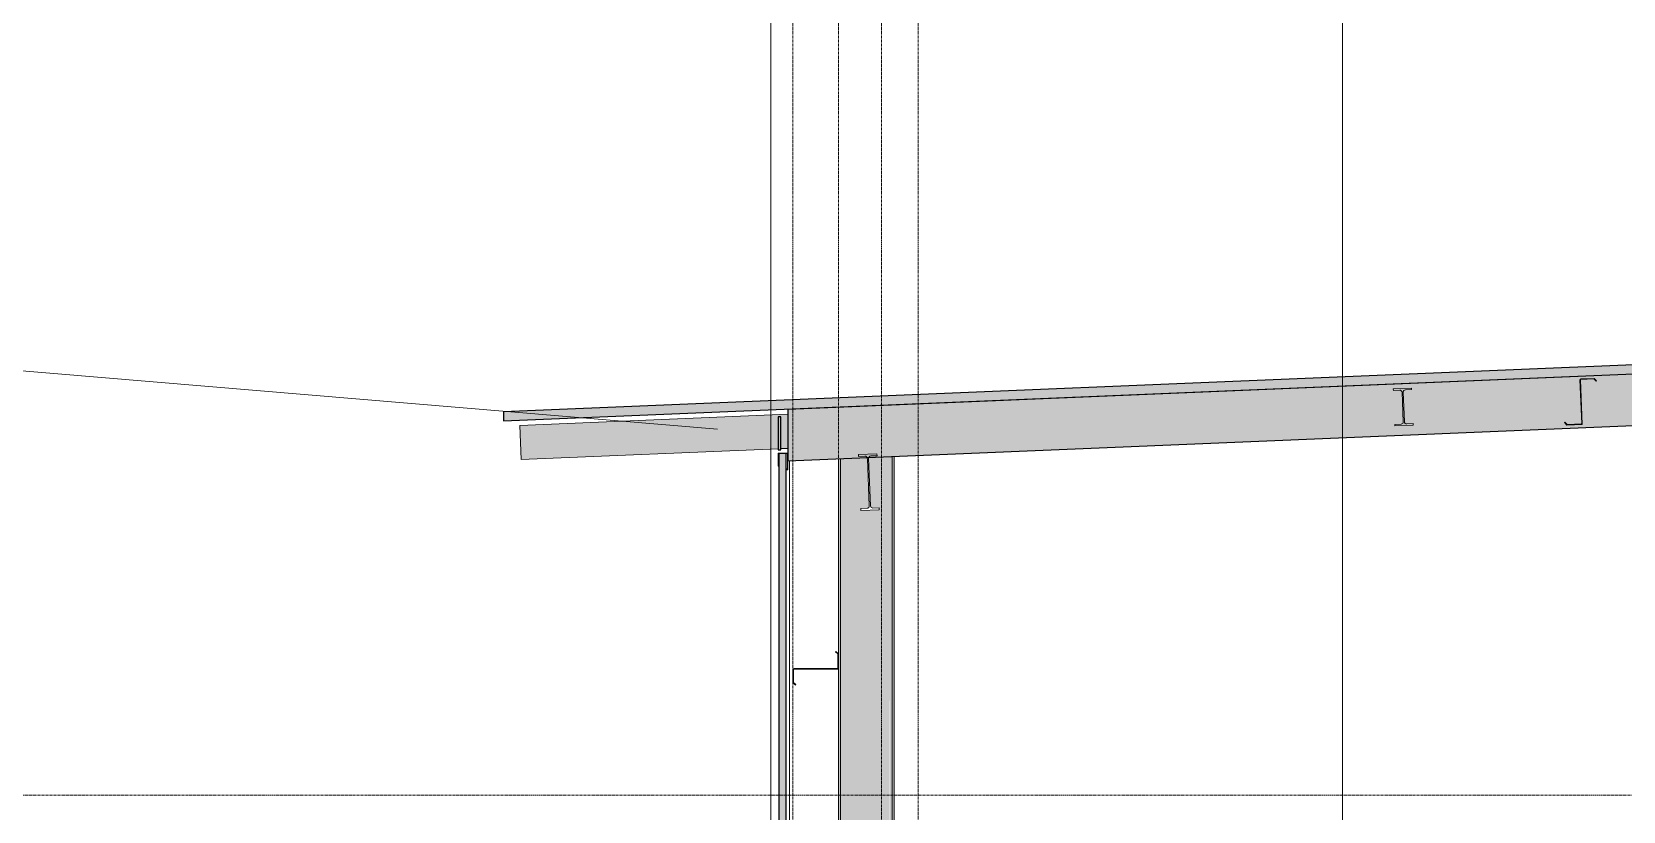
# Model space of a CAD drawing. Header units: inches. Extents: x -23445 to -32, y -314 to 853.
# Drawn here: x -8686.7 to -8337.2, y 258.2 to 429.4 of the extents above; entities that cross this region are included whole.
import ezdxf

# ---------------------------------------------------------------- set-up
doc = ezdxf.new("R2010")
doc.units = ezdxf.units.IN
doc.header["$MEASUREMENT"] = 0
doc.linetypes.add('Grid Line 1_2_', pattern=[0.875, 0.5, -0.125, 0.125, -0.125])
for name, color, linetype, lineweight in [('A-ANNO-IDEN', 131, 'Continuous', 9), ('A-CLNG', 13, 'Continuous', 9), ('A-CLNG-PATT', 13, 'Continuous', 9), ('A-FLOR-LEVL', 51, 'Continuous', 9), ('A-GLAZ-CWMG', 51, 'Continuous', 9), ('A-ROOF', 132, 'Continuous', 9), ('A-WALL', 113, 'Continuous', 9), ('A-WALL-PATT', 111, 'Continuous', 25), ('G-ANNO-SYMB', 111, 'Continuous', 9), ('I-WALL', 2, 'Continuous', 9), ('S-BEAM', 12, 'Continuous', 9), ('S-COLS', 52, 'Continuous', 9), ('S-GRID', 1, 'Continuous', 9)]:
    doc.layers.add(name, color=color, linetype=linetype, lineweight=lineweight)
pattern_1 = [(45, (-21606.148, 72.082), (-19.007, 19.007), []), (45, (-21606.148, 100.882), (-19.007, 19.007), [])]

# ---------------------------------------------------------------- blocks, each defined once
blk = doc.blocks.new('Rectangular Mullion - Profile_Polycarbonate_Upper and left-1114459-Building Section - North_South looking West _ Fitness Center')
at = {"layer": 'A-GLAZ-CWMG'}
blk.add_hatch(color=256, dxfattribs=at).paths.add_polyline_path([(-22370.68, 333.22), (-22370.68, 336.84), (-22372.8, 336.84), (-22372.74, 336.78), (-22370.74, 336.78), (-22370.74, 333.28)], flags=0)
at = {"layer": 'A-GLAZ-CWMG', "lineweight": 13}
for p, q in [((-22370.68, 336.84), (-22372.8, 336.84)), ((-22372.8, 336.84), (-22372.8, 334.01)), ((-22372.74, 334.07), (-22372.74, 336.78)), ((-22372.74, 336.78), (-22370.74, 336.78)), ((-22370.74, 336.78), (-22370.74, 333.28)), ((-22370.68, 333.22), (-22370.68, 336.84)), ((-22372.8, 334.01), (-22372.68, 334.01)), ((-22372.68, 334.07), (-22372.74, 334.07)), ((-22372.68, 334.01), (-22372.68, 334.07)), ((-22370.97, 333.47), (-22371.03, 333.47)), ((-22371.03, 333.47), (-22371.03, 333.22)), ((-22371.03, 333.22), (-22370.68, 333.22)), ((-22370.97, 333.28), (-22370.97, 333.47)), ((-22370.74, 333.28), (-22370.97, 333.28))]:
    blk.add_line(p, q, dxfattribs=at)
blk = doc.blocks.new('W-Wide Flange - W12X22-1533120-Building Section - North_South looking West _ Fitness Center')
at = {"layer": 'S-BEAM', "lineweight": 15}
for p, q in [((-22351.1, 336.74), (-22355.13, 336.58)), ((-22355.13, 336.58), (-22355.11, 336.15)), ((-22355.11, 336.15), (-22353.74, 336.21)), ((-22353.2, 335.72), (-22352.77, 325.3)), ((-22352.51, 325.31), (-22352.94, 335.73)), ((-22352.45, 336.26), (-22351.08, 336.32)), ((-22351.08, 336.32), (-22351.1, 336.74)), ((-22353.26, 324.77), (-22354.63, 324.71)), ((-22354.63, 324.71), (-22354.61, 324.29)), ((-22354.61, 324.29), (-22350.59, 324.45)), ((-22350.61, 324.88), (-22351.98, 324.82)), ((-22350.59, 324.45), (-22350.61, 324.88))]:
    blk.add_line(p, q, dxfattribs=at)
for centre, start, end in [((-22353.72, 335.7), 2.3859, 92.3859), ((-22352.43, 335.75), 92.3859, 182.3859), ((-22353.28, 325.28), 272.3859, 2.3859), ((-22352, 325.33), 182.3859, 272.3859)]:
    blk.add_arc(centre, 0.513, start, end, dxfattribs=at)
blk = doc.blocks.new('Girt_Z - 10_D-1351984-Building Section - North_South looking West _ Fitness Center')
at = {"layer": 'S-BEAM'}
h = blk.add_hatch(color=256, dxfattribs=at)
h.paths.add_polyline_path([(-22139.65, 345.55), (-22136.27, 345.69), (-22136.46, 345.8), (-22139.6, 345.67), (-22140.07, 346.18), (-22140.15, 346.11)], flags=0)
h.paths.add_polyline_path([(-22136.27, 345.69), (-22136.68, 355.5), (-22136.79, 355.49), (-22136.39, 345.88)], flags=0)
h.paths.add_polyline_path([(-22133.25, 355.18), (-22133.17, 355.26), (-22133.68, 355.81), (-22136.61, 355.69), (-22136.61, 355.58), (-22133.72, 355.7)], flags=0)
at = {"layer": 'S-BEAM', "lineweight": 15}
for p, q in [((-22136.79, 355.49), (-22136.39, 345.88)), ((-22136.27, 345.69), (-22136.68, 355.5)), ((-22133.68, 355.81), (-22136.61, 355.69)), ((-22136.61, 355.58), (-22133.72, 355.7)), ((-22133.72, 355.7), (-22133.25, 355.18)), ((-22133.17, 355.26), (-22133.68, 355.81)), ((-22133.25, 355.18), (-22133.17, 355.26)), ((-22140.07, 346.18), (-22140.15, 346.11)), ((-22140.15, 346.11), (-22139.65, 345.55)), ((-22139.6, 345.67), (-22140.07, 346.18)), ((-22139.65, 345.55), (-22136.27, 345.69)), ((-22136.46, 345.8), (-22139.6, 345.67))]:
    blk.add_line(p, q, dxfattribs=at)
for centre, radius, start, end in [((-22136.6, 355.5), 0.187, 92.3859, 182.3859), ((-22136.6, 355.5), 0.0782, 94.5087, 182.3859), ((-22136.47, 345.87), 0.0782, 275.4283, 2.3859)]:
    blk.add_arc(centre, radius, start, end, dxfattribs=at)
blk = doc.blocks.new('Girt_Z - 10_D-1241717-Building Section - North_South looking West _ Fitness Center')
at = {"layer": 'S-BEAM'}
h = blk.add_hatch(dxfattribs=at)
h.set_pattern_fill('FP_45', color=256, style=0, pattern_type=2)
h.set_pattern_definition(pattern_1)
h.paths.add_polyline_path([(-22368.98, 285.94), (-22368.91, 286.02), (-22369.44, 286.47), (-22369.44, 289.36), (-22369.55, 289.36), (-22369.55, 286.42)], flags=0)
h.paths.add_polyline_path([(-22359.55, 289.44), (-22359.55, 292.81), (-22360.13, 293.29), (-22360.2, 293.21), (-22359.66, 292.76), (-22359.66, 289.62)], flags=0)
h.paths.add_polyline_path([(-22369.37, 289.44), (-22359.55, 289.44), (-22359.74, 289.55), (-22369.37, 289.55)], flags=0)
at = {"layer": 'S-BEAM', "lineweight": 15}
for p, q in [((-22360.13, 293.29), (-22360.2, 293.21)), ((-22360.2, 293.21), (-22359.66, 292.76)), ((-22359.55, 292.81), (-22360.13, 293.29)), ((-22359.66, 292.76), (-22359.66, 289.62)), ((-22359.55, 289.44), (-22359.55, 292.81)), ((-22369.55, 289.36), (-22369.55, 286.42)), ((-22369.44, 286.47), (-22369.44, 289.36)), ((-22359.74, 289.55), (-22369.37, 289.55)), ((-22369.37, 289.44), (-22359.55, 289.44)), ((-22369.55, 286.42), (-22368.98, 285.94)), ((-22368.91, 286.02), (-22369.44, 286.47)), ((-22368.98, 285.94), (-22368.91, 286.02))]:
    blk.add_line(p, q, dxfattribs=at)
for centre, radius, start, end in [((-22369.37, 289.36), 0.188, 90, 180), ((-22369.37, 289.36), 0.0782, 90, 177.8773), ((-22359.74, 289.63), 0.0782, 270, 356.9576)]:
    blk.add_arc(centre, radius, start, end, dxfattribs=at)
blk = doc.blocks.new('W-Wide Flange - W8X15-1528935-Building Section - North_South looking West _ Fitness Center')
at = {"layer": 'S-BEAM'}
h = blk.add_hatch(dxfattribs=at)
h.set_pattern_fill('FP_45', color=256, style=0, pattern_type=2)
h.set_pattern_definition(pattern_1)
h.paths.add_polyline_path([(-22237.37, 342.87), (-22233.37, 343.04), (-22233.38, 343.36), (-22234.76, 343.3), (-22235.12, 343.43), (-22235.28, 343.77), (-22235.55, 350.25), (-22235.42, 350.61), (-22235.07, 350.77), (-22233.69, 350.83), (-22233.7, 351.14), (-22237.71, 350.98), (-22237.7, 350.66), (-22236.31, 350.72), (-22235.96, 350.59), (-22235.8, 350.24), (-22235.53, 343.76), (-22235.66, 343.41), (-22236, 343.25), (-22237.39, 343.19)], flags=0)
at = {"layer": 'S-BEAM', "lineweight": 15}
for p, q in [((-22233.7, 351.14), (-22237.71, 350.98)), ((-22237.71, 350.98), (-22237.7, 350.66)), ((-22237.7, 350.66), (-22236.31, 350.72)), ((-22235.8, 350.24), (-22235.53, 343.76)), ((-22235.28, 343.77), (-22235.55, 350.25)), ((-22235.07, 350.77), (-22233.69, 350.83)), ((-22233.69, 350.83), (-22233.7, 351.14)), ((-22236, 343.25), (-22237.39, 343.19)), ((-22237.39, 343.19), (-22237.37, 342.87)), ((-22237.37, 342.87), (-22233.37, 343.04)), ((-22233.38, 343.36), (-22234.76, 343.3)), ((-22233.37, 343.04), (-22233.38, 343.36))]:
    blk.add_line(p, q, dxfattribs=at)
for centre, start, end in [((-22236.29, 350.22), 2.3859, 92.3859), ((-22235.05, 350.27), 92.3859, 182.3859), ((-22236.02, 343.74), 272.3859, 2.3859), ((-22234.78, 343.79), 182.3859, 272.3859)]:
    blk.add_arc(centre, 0.497, start, end, dxfattribs=at)
blk = doc.blocks.new('Dimension Lumber - 5_5 x 7_5 Glulam-1529169-Building Section - North_South looking West _ Fitness Center')
at = {"layer": 'S-BEAM'}
blk.add_hatch(color=256, dxfattribs=at).paths.add_polyline_path([(-22429.21, 335.49), (-22372.8, 337.84), (-22372.8, 344.88), (-22372.18, 344.88), (-22372.18, 337.87), (-22370.68, 337.93), (-22370.68, 345.44), (-22429.52, 342.98)], flags=0)
for p, q in [((-22429.52, 342.98), (-22370.68, 345.44)), ((-22429.21, 335.49), (-22429.52, 342.98)), ((-22372.8, 337.84), (-22429.21, 335.49)), ((-22370.68, 337.93), (-22372.18, 337.87))]:
    blk.add_line(p, q, dxfattribs=at)

msp = doc.modelspace()

# ---------------------------------------------------------------- hatches: boundary and pattern name
at = {"layer": 'A-CLNG-PATT'}
h = msp.add_hatch(dxfattribs=at)
h.set_pattern_fill('FP_43', color=256, style=0, pattern_type=2)
h.set_pattern_definition([(161.57, (-21605.188, 73.042), (-7.6802237, -0.0009796), [0, -54.643, 6.067, 0]), (18.43, (-21607.108, 73.042), (-7.6802237, 0.0009796), [0, -54.643, 6.067, 0]), (108.43, (-21605.188, 73.042), (3.8382953, -19.20136532), [18.211, -42.499]), (71.57, (-21607.108, 73.042), (3.8382953, 19.20136532), [18.211, -42.499])])
h.paths.add_polyline_path([(-8520.68, 335.22), (-7285.06, 386.7), (-7285.06, 397.96), (-8520.68, 346.48), (-8520.68, 343.72)], flags=0)
at = {"layer": 'A-ROOF'}
msp.add_hatch(color=256, dxfattribs=at).paths.add_polyline_path([(-8583.1, 343.95), (-7270.46, 398.65), (-7270.46, 400.65), (-8583.1, 345.96)], flags=0)
at = {"layer": 'A-WALL-PATT', "lineweight": 9, "transparency": 33554649}
msp.add_hatch(color=256, dxfattribs=at).paths.add_polyline_path([(-8521.04, 191.34), (-8521.04, 336.78), (-8522.61, 336.78), (-8522.61, 191.34)], flags=0)
at = {"layer": 'I-WALL'}
msp.add_hatch(color=256, dxfattribs=at).paths.add_polyline_path([(-8522.81, 337.62), (-8522.18, 337.62), (-8522.18, 344.87), (-8522.81, 344.87), (-8522.81, 343.72)], flags=0)
at = {"layer": 'S-COLS', "lineweight": 5}
h = msp.add_hatch(color=256, dxfattribs=at)
h.paths.add_polyline_path([(-8509.56, 0), (-8509.12, 0), (-8509.12, 98.25), (-8509.56, 98.25), (-8509.56, 61.6)], flags=0)
h.paths.add_polyline_path([(-8509.12, 194.5), (-8509.12, 335.7), (-8509.56, 335.68), (-8509.56, 194.5)], flags=0)
h = msp.add_hatch(color=256, dxfattribs=at)
h.paths.add_polyline_path([(-8508.61, 0), (-8508.43, 0), (-8508.43, 110.38), (-8508.81, 110.38), (-8508.77, 0)], flags=0)
h.paths.add_polyline_path([(-8508.61, 142.38), (-8508.43, 142.38), (-8508.43, 335.73), (-8509.12, 335.7), (-8509.05, 194.5), (-8508.81, 194.5), (-8508.78, 142.38), (-8508.7, 142.38)], flags=0)
h = msp.add_hatch(color=256, dxfattribs=at)
h.paths.add_polyline_path([(-8498.43, 0), (-8498.43, 110.38), (-8508.43, 110.38), (-8508.43, 0)], flags=0)
h.paths.add_polyline_path([(-8506.09, 142.38), (-8498.43, 142.38), (-8498.43, 336.14), (-8502.86, 335.96), (-8502.95, 335.72), (-8502.51, 325.3), (-8502.29, 324.93), (-8501.98, 324.82), (-8500.61, 324.82), (-8500.59, 324.45), (-8504.62, 324.29), (-8504.62, 324.71), (-8503.15, 324.82), (-8502.9, 324.96), (-8502.77, 325.31), (-8503.21, 335.72), (-8503.37, 335.94), (-8508.43, 335.73), (-8508.43, 142.38)], flags=0)
h = msp.add_hatch(color=256, dxfattribs=at)
h.paths.add_polyline_path([(-8498.26, 0), (-8497.74, 0), (-8497.82, 110.38), (-8498.43, 110.38), (-8498.43, 0)], flags=0)
h.paths.add_polyline_path([(-8498.26, 142.38), (-8497.74, 142.38), (-8497.79, 336.17), (-8498.43, 336.14), (-8498.36, 142.38)], flags=0)
h = msp.add_hatch(color=256, dxfattribs=at)
h.paths.add_polyline_path([(-8497.74, 0), (-8497.31, 0), (-8497.31, 110.38), (-8497.74, 110.38), (-8497.74, 61.6)], flags=0)
h.paths.add_polyline_path([(-8497.31, 142.38), (-8497.31, 336.19), (-8497.74, 336.17), (-8497.74, 142.38)], flags=0)

# ---------------------------------------------------------------- linework, layer by layer
at = {"layer": 'A-ANNO-IDEN', "color": 153}
msp.add_line((-8536.14, 342.16), (-9116.57, 390.88), dxfattribs=at)
at = {"layer": 'A-CLNG', "lineweight": 25}
for p, q in [((-7285.06, 397.96), (-8520.68, 346.48)), ((-8520.68, 335.22), (-7285.06, 386.7)), ((-8520.68, 346.48), (-8520.68, 335.22))]:
    msp.add_line(p, q, dxfattribs=at)
at = {"layer": 'A-FLOR-LEVL', "linetype": 'Grid Line 1_2_'}
msp.add_line((-9377.38, 261.75), (-6327.09, 261.75), dxfattribs=at)
at = {"layer": 'A-ROOF', "lineweight": 25}
for p, q in [((-7270.46, 400.65), (-8583.1, 345.96)), ((-8583.1, 343.95), (-7270.46, 398.65)), ((-8583.1, 345.96), (-8583.1, 343.95))]:
    msp.add_line(p, q, dxfattribs=at)
at = {"layer": 'A-WALL', "lineweight": 25}
for p, q in [((-8521.04, 336.78), (-8522.61, 336.78)), ((-8522.61, 336.78), (-8522.61, 191.34)), ((-8521.04, 191.34), (-8521.04, 336.78))]:
    msp.add_line(p, q, dxfattribs=at)
at = {"layer": 'A-WALL'}
msp.add_line((-8520.31, 335.23), (-8520.31, 194.5), dxfattribs=at)
at = {"layer": 'G-ANNO-SYMB'}
for p, q in [((-8524.36, 545.16), (-8524.36, -79.66)), ((-8398.84, 545.16), (-8398.84, -79.66))]:
    msp.add_line(p, q, dxfattribs=at)
at = {"layer": 'I-WALL', "lineweight": 25}
for p, q in [((-8522.18, 344.87), (-8522.81, 344.87)), ((-8522.81, 344.87), (-8522.81, 337.62)), ((-8522.18, 337.62), (-8522.18, 344.87)), ((-8522.81, 337.62), (-8522.18, 337.62))]:
    msp.add_line(p, q, dxfattribs=at)
at = {"layer": 'S-COLS'}
for p, q in [((-8509.56, 335.68), (-8509.56, 292.81)), ((-8509.12, 335.7), (-8509.12, 194.5)), ((-8497.74, 336.17), (-8497.74, 142.38)), ((-8497.31, 336.19), (-8497.31, 142.38)), ((-8509.56, 289.44), (-8509.56, 244.56))]:
    msp.add_line(p, q, dxfattribs=at)
at = {"layer": 'S-GRID', "linetype": 'Grid Line 1_2_'}
for p, q in [((-8519.56, -293.04), (-8519.56, 738.66)), ((-8509.56, -293.04), (-8509.56, 738.66)), ((-8509.56, -293.04), (-8509.56, 738.66)), ((-8500.06, -293.04), (-8500.06, 738.66)), ((-8492.06, -293.04), (-8492.06, 738.66))]:
    msp.add_line(p, q, dxfattribs=at)

# ---------------------------------------------------------------- block references
at = {"layer": 'A-GLAZ-CWMG'}
msp.add_blockref('Rectangular Mullion - Profile_Polycarbonate_Upper and left-1114459-Building Section - North_South looking West _ Fitness Center', (13850, 0), dxfattribs=at)
at = {"layer": 'S-BEAM'}
for name, p in [('Girt_Z - 10_D-1351984-Building Section - North_South looking West _ Fitness Center', (13790.05, -2.5)), ('W-Wide Flange - W8X15-1528935-Building Section - North_South looking West _ Fitness Center', (13850, 0)), ('Dimension Lumber - 5_5 x 7_5 Glulam-1529169-Building Section - North_South looking West _ Fitness Center', (13850, 0)), ('W-Wide Flange - W12X22-1533120-Building Section - North_South looking West _ Fitness Center', (13850, 0)), ('Girt_Z - 10_D-1241717-Building Section - North_South looking West _ Fitness Center', (13850, 0))]:
    msp.add_blockref(name, p, dxfattribs=at)

doc.saveas('drawing.dxf')
